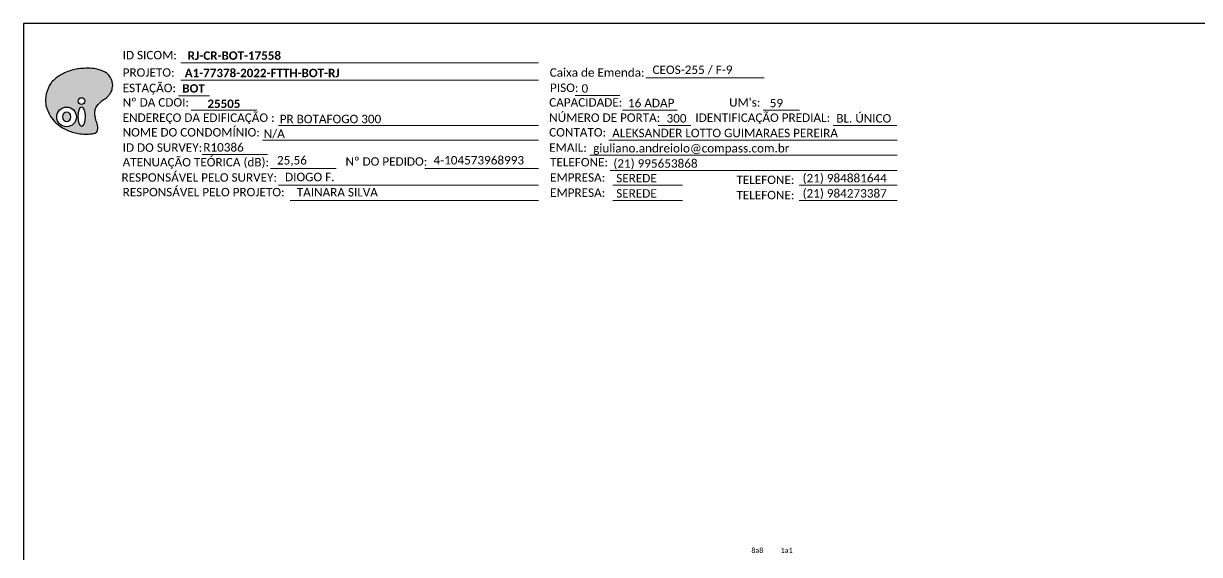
# Model space of a CAD drawing. Extents: x -89 to 749, y 705 to 1299.
# Drawn here: x -89.3 to 160.6, y 1186.3 to 1299 of the extents above; entities that cross this region are included whole.
import ezdxf
from ezdxf.enums import TextEntityAlignment as Align

# ---------------------------------------------------------------- set-up
doc = ezdxf.new("R2010")
doc.units = 0
doc.styles.get("Standard").update_dxf_attribs({"font": 'arial.ttf'})
doc.styles.add('WMF-Calibri0', font='calibri.ttf')
doc.styles.add('WMF-Calibri1', font='calibrib.ttf')

# ---------------------------------------------------------------- blocks, each defined once
blk = doc.blocks.new('OI')
h = blk.add_hatch(color=40)
edge = h.paths.add_edge_path()
edge.add_spline(control_points=[(4.35, -0.67), (3.92, -0.99), (3.26, -1.5), (2.81, -2.59), (2.9, -3.5), (3.06, -4.27), (3.31, -4.85), (3.37, -5.39), (3.4, -5.88), (3.2, -6.4), (2.54, -6.61), (1.65, -6.63), (0.55, -6.67), (-0.56, -6.42), (-1.61, -6.14), (-2.77, -5.61), (-3.92, -4.77), (-4.89, -3.7), (-5.34, -2.65), (-5.6, -1.94), (-5.85, -0.96), (-5.71, 0.47), (-5.1, 2.02), (-4.14, 3.02), (-3.3, 3.61), (-2.37, 4.16), (-1.36, 4.44), (-0.56, 4.7), (0.79, 4.85), (2.24, 4.97), (3.79, 4.57), (4.67, 4.21), (5.44, 3.65), (5.76, 2.99), (6.03, 2.21), (6.01, 1.46), (5.72, 0.64), (5.31, 0.08), (4.88, -0.38), (4.51, -0.55), (4.35, -0.67)], knot_values=[0, 0, 0, 0, 1.60434, 2.417191, 3.427595, 4.282808, 4.776746, 5.304182, 5.888771, 6.258406, 6.858137, 7.79129, 8.986195, 10.124242, 11.187857, 12.242908, 13.953784, 15.414161, 16.515391, 17.349188, 17.675853, 19.552021, 21.515531, 22.568638, 23.63245, 24.621084, 25.782718, 26.745347, 27.142653, 29.870543, 31.004649, 31.921532, 32.709589, 33.801391, 34.042471, 35.192333, 35.971461, 36.628871, 37.254359, 37.836911, 37.836911, 37.836911, 37.836911], degree=3, periodic=0)
h.paths.add_polyline_path([(1.13, -0.87, -1), (-0.04, -0.87, -1)], flags=16)
edge = h.paths.add_edge_path(flags=16)
edge.add_ellipse((0.56, -3.59), major_axis=(-0.02, 1.71), ratio=0.361305, start_angle=0, end_angle=360)
h.paths.add_polyline_path([(-0.36, -3.62, -1), (-3.8, -3.62, -1)], flags=16)
edge = h.paths.add_edge_path(flags=0)
edge.add_ellipse((-2.08, -3.62), major_axis=(0, 0.885), ratio=0.758294, start_angle=0, end_angle=360)
at = {"color": 40}
for centre, radius in [((-2.08, -3.62), 1.72), ((0.54, -0.87), 0.587)]:
    blk.add_circle(centre, radius, dxfattribs=at)
blk.add_ellipse((0.56, -3.59), major_axis=(-0.02, 1.71), ratio=0.361305, dxfattribs=at)
blk.add_ellipse((-2.08, -3.62), major_axis=(0, 0.885), ratio=0.758294, start_param=-3.141592653589792, end_param=3.141592653589792, dxfattribs=at)
at = {"color": 40, "start_tangent": (-0.800898, -0.598801), "end_tangent": (-0.800898, -0.598801)}
blk.add_spline([(4.35, -0.67), (3.2, -1.78), (2.9, -2.54), (2.92, -3.55), (3.12, -4.38), (3.28, -4.85), (3.37, -5.37), (3.35, -5.95), (3.2, -6.29), (2.66, -6.55), (1.73, -6.63), (0.54, -6.62), (-0.58, -6.41), (-1.6, -6.11), (-2.56, -5.67), (-3.95, -4.67), (-4.89, -3.56), (-5.37, -2.56), (-5.64, -1.78), (-5.72, -1.46), (-5.63, 0.42), (-4.84, 2.22), (-4.13, 2.99), (-3.27, 3.62), (-2.4, 4.09), (-1.3, 4.47), (-0.37, 4.72), (0.02, 4.77), (2.75, 4.8), (3.85, 4.53), (4.69, 4.16), (5.31, 3.68), (5.85, 2.73), (5.93, 2.5), (5.94, 1.35), (5.67, 0.62), (5.29, 0.08), (4.84, -0.36), (4.35, -0.67)], degree=3, dxfattribs=at)

msp = doc.modelspace()

# ---------------------------------------------------------------- linework, layer by layer
msp.add_lwpolyline([(-89.32, 705.02), (749.25, 705.02), (749.25, 1299.02), (-89.32, 1299.02), (-89.32, 705.02)])
at = {"color": 7, "lineweight": 0}
for points in [[(-55.85, 1290.67), (20.13, 1290.67)], [(42.97, 1287.47), (68.1, 1287.47)], [(-55.85, 1286.98), (20.13, 1286.98)], [(-56.36, 1283.7), (-49.81, 1283.7)], [(27.92, 1283.75), (37.41, 1283.75)], [(-53.7, 1280.63), (-39.76, 1280.63)], [(37.97, 1280.63), (49.59, 1280.63)], [(67.91, 1280.63), (75.58, 1280.63)], [(-35.13, 1277.4), (20.13, 1277.4)], [(45.56, 1277.4), (52.5, 1277.4)], [(82.73, 1277.4), (96.29, 1277.4)], [(-38.54, 1274.28), (20.13, 1274.28)], [(35.09, 1274.28), (96.32, 1274.28)], [(-51.38, 1271.22), (-37.44, 1271.22)], [(31.05, 1271.05), (96.32, 1271.05)], [(-36.84, 1268.25), (-22.9, 1268.25)], [(-4.01, 1268.26), (20.14, 1268.26)], [(35.33, 1267.81), (96.32, 1267.81)], [(-35.13, 1264.7), (20.13, 1264.7)], [(35.94, 1264.7), (50.74, 1264.7)], [(75.55, 1264.7), (96.32, 1264.7)], [(-32.64, 1261.46), (20.13, 1261.46)], [(35.94, 1261.46), (50.74, 1261.46)], [(75.55, 1261.46), (96.32, 1261.46)]]:
    msp.add_lwpolyline(points, dxfattribs=at)

# ---------------------------------------------------------------- block references
at = {"color": 7, "xscale": 1.213923925163967, "yscale": 1.213923925163967, "zscale": 1.213923925163967, "rotation": 0.1532896023949059}
msp.add_blockref('OI', (-77.65, 1283.61), dxfattribs=at)

# ---------------------------------------------------------------- texts
at = {"color": 7, "lineweight": 0, "style": 'WMF-Calibri0'}
for s, height, p in [('ID SICOM:', 1.793, (-68.25, 1291.42)), ('Caixa de Emenda:', 1.7927, (22.51, 1287.73)), ('PROJETO:', 1.793, (-68.25, 1287.73)), ('ESTAÇÃO:', 1.793, (-68.25, 1284.45)), ('PISO:', 1.793, (22.58, 1284.49)), ('Nº DA CDOI:', 1.7927, (-68.25, 1281.38)), ('CAPACIDADE:', 1.7927, (22.4, 1281.38)), ("UM's:", 1.793, (60.64, 1281.38)), ('ENDEREÇO DA EDIFICAÇÃO :', 1.7927, (-68.25, 1278.14)), ('NÚMERO DE PORTA:', 1.7927, (22.4, 1278.14)), ('IDENTIFICAÇÃO PREDIAL:', 1.7927, (53.48, 1278.14)), ('NOME DO CONDOMÍNIO:', 1.7927, (-68.25, 1275.03)), ('CONTATO:', 1.793, (22.4, 1275.03)), ('ID DO SURVEY:', 1.7927, (-68.25, 1271.79)), ('EMAIL:', 1.793, (22.4, 1271.79)), ('ATENUAÇÃO TEÓRICA (dB):', 1.7927, (-68.25, 1268.68)), ('Nº DO PEDIDO:', 1.7927, (-20.88, 1268.84)), ('TELEFONE:', 1.793, (22.58, 1268.68)), ('RESPONSÁVEL PELO SURVEY:', 1.7927, (-68.49, 1265.44)), ('EMPRESA:', 1.793, (22.58, 1265.44)), ('RESPONSÁVEL PELO PROJETO:', 1.7927, (-68.25, 1262.33)), ('TELEFONE:', 1.793, (62.19, 1264.94)), ('EMPRESA:', 1.793, (22.58, 1262.21)), ('TELEFONE:', 1.793, (62.19, 1261.7))]:
    msp.add_text(s, height=height, dxfattribs=at).set_placement(p)
at = {"color": 7}
for s, height, style, p in [(' RJ-CR-BOT-17558', 1.7927, 'WMF-Calibri1', (-55.05, 1291.32)), ('CEOS-255 / F-9', 1.7927, 'WMF-Calibri0', (44.36, 1288.31)), ('A1-77378-2022-FTTH-BOT-RJ', 1.7927, 'WMF-Calibri1', (-55.05, 1287.63)), ('BOT', 1.793, 'WMF-Calibri1', (-55.57, 1284.35)), ('0', 1.79, 'WMF-Calibri0', (29.28, 1284.34)), ('16 ADAP', 1.793, 'WMF-Calibri0', (39.15, 1281.25)), ('59', 1.793, 'WMF-Calibri0', (69.27, 1281.23)), ('PR BOTAFOGO 300', 1.7927, 'WMF-Calibri0', (-34.86, 1277.86)), ('300', 1.793, 'WMF-Calibri0', (47.34, 1278)), ('BL. ÚNICO', 1.793, 'WMF-Calibri0', (83.43, 1278)), ('N/A', 1.793, 'WMF-Calibri0', (-38.28, 1274.74)), ('ALEKSANDER LOTTO GUIMARAES PEREIRA', 1.7927, 'WMF-Calibri0', (35.79, 1274.88)), ('R10386', 1.793, 'WMF-Calibri0', (-51.11, 1271.83)), ('giuliano.andreiolo@compass.com.br', 1.7927, 'WMF-Calibri0', (31.75, 1271.65)), ('25,56', 1.793, 'WMF-Calibri0', (-35.45, 1269.09)), ('4-104573968993 ', 1.7927, 'WMF-Calibri0', (-2.2, 1269.1)), ('(21) 995653868', 1.7927, 'WMF-Calibri0', (36.04, 1268.41)), ('DIOGO F.', 1.793, 'WMF-Calibri0', (-33.73, 1265.54)), ('SEREDE', 1.793, 'WMF-Calibri0', (36.65, 1265.3)), ('(21) 984881644', 1.7927, 'WMF-Calibri0', (76.25, 1265.3)), ('TAINARA SILVA', 1.7927, 'WMF-Calibri0', (-31.24, 1262.3)), ('SEREDE', 1.793, 'WMF-Calibri0', (36.65, 1262.06)), ('(21) 984273387', 1.7927, 'WMF-Calibri0', (76.25, 1262.06))]:
    msp.add_text(s, height=height, dxfattribs=dict(at, style=style)).set_placement(p)
at = {"color": 7, "style": 'WMF-Calibri1'}
msp.add_text('25505', height=1.793, dxfattribs=at).set_placement((-46.73, 1281.09), align=Align.CENTER)
at = {"color": 5, "char_height": 1.089, "width": 18.4105, "attachment_point": 5}
for s, insert in [('{\\fCalibri|b0|i0|c0|p34;\\C7;8a8}', (66.64, 1187.15)), ('{\\fCalibri|b0|i0|c0|p34;\\C7;1a1}', (72.88, 1187.15))]:
    msp.add_mtext(s, dxfattribs=dict(at, insert=insert))

doc.saveas('drawing.dxf')
